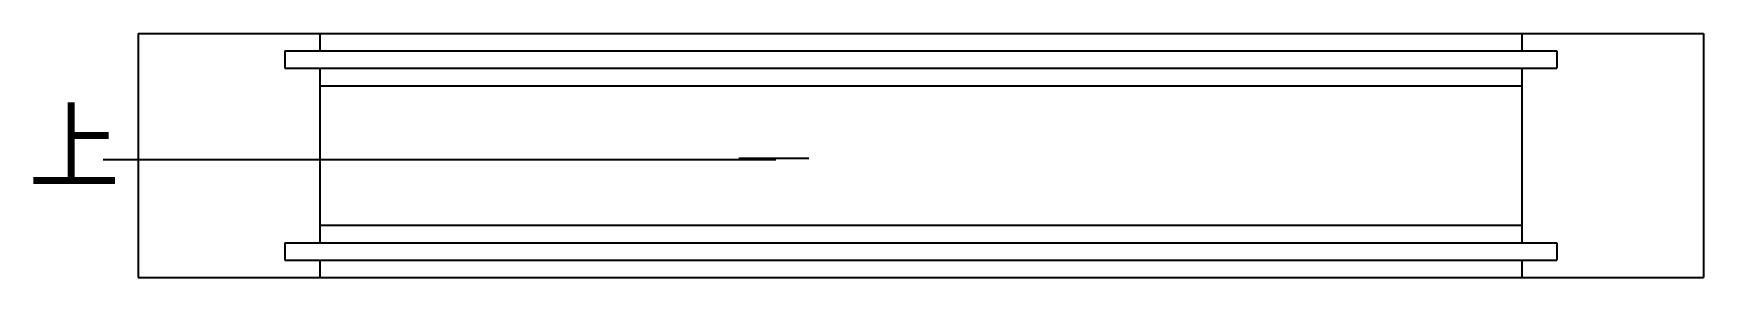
# Model space of a CAD drawing. Header units: metres. Extents: x 13655.7 to 13703.5, y 18454.7 to 18461.7.
import ezdxf

# ---------------------------------------------------------------- set-up
doc = ezdxf.new("R2010")
doc.units = ezdxf.units.M
doc.layers.add('PUB_DIM', color=90, linetype='Continuous')
doc.layers.add('PUB_TEXT', color=7, linetype='Continuous')

msp = doc.modelspace()

# ---------------------------------------------------------------- linework, layer by layer
at = {"layer": 'PUB_DIM'}
for p, q in [((13658.67, 18461.73), (13658.67, 18454.73)), ((13658.67, 18461.73), (13703.47, 18461.73)), ((13663.87, 18461.73), (13663.87, 18461.23)), ((13698.27, 18461.73), (13698.27, 18461.23)), ((13703.47, 18461.73), (13703.47, 18454.73)), ((13662.87, 18461.23), (13662.87, 18460.73)), ((13662.87, 18461.23), (13699.27, 18461.23)), ((13699.27, 18461.23), (13699.27, 18460.73)), ((13662.87, 18460.73), (13699.27, 18460.73)), ((13663.87, 18460.73), (13663.87, 18455.73)), ((13698.27, 18460.73), (13698.27, 18455.73)), ((13663.87, 18460.23), (13698.27, 18460.23)), ((13663.87, 18456.23), (13698.27, 18456.23)), ((13662.87, 18455.73), (13662.87, 18455.23)), ((13662.87, 18455.73), (13699.27, 18455.73)), ((13699.27, 18455.73), (13699.27, 18455.23)), ((13662.87, 18455.23), (13699.27, 18455.23)), ((13663.87, 18455.23), (13663.87, 18454.73)), ((13698.27, 18455.23), (13698.27, 18454.73)), ((13658.67, 18454.73), (13703.47, 18454.73))]:
    msp.add_line(p, q, dxfattribs=at)
for points in [[(13657.67, 18458.12), (13676.92, 18458.12)], [(13677.86, 18458.14), (13675.86, 18458.14)]]:
    msp.add_lwpolyline(points, dxfattribs=at)

# ---------------------------------------------------------------- texts
at = {"layer": 'PUB_TEXT'}
msp.add_text('上', height=2, dxfattribs=at).set_placement((13655.54, 18457.5))

doc.saveas('drawing.dxf')
